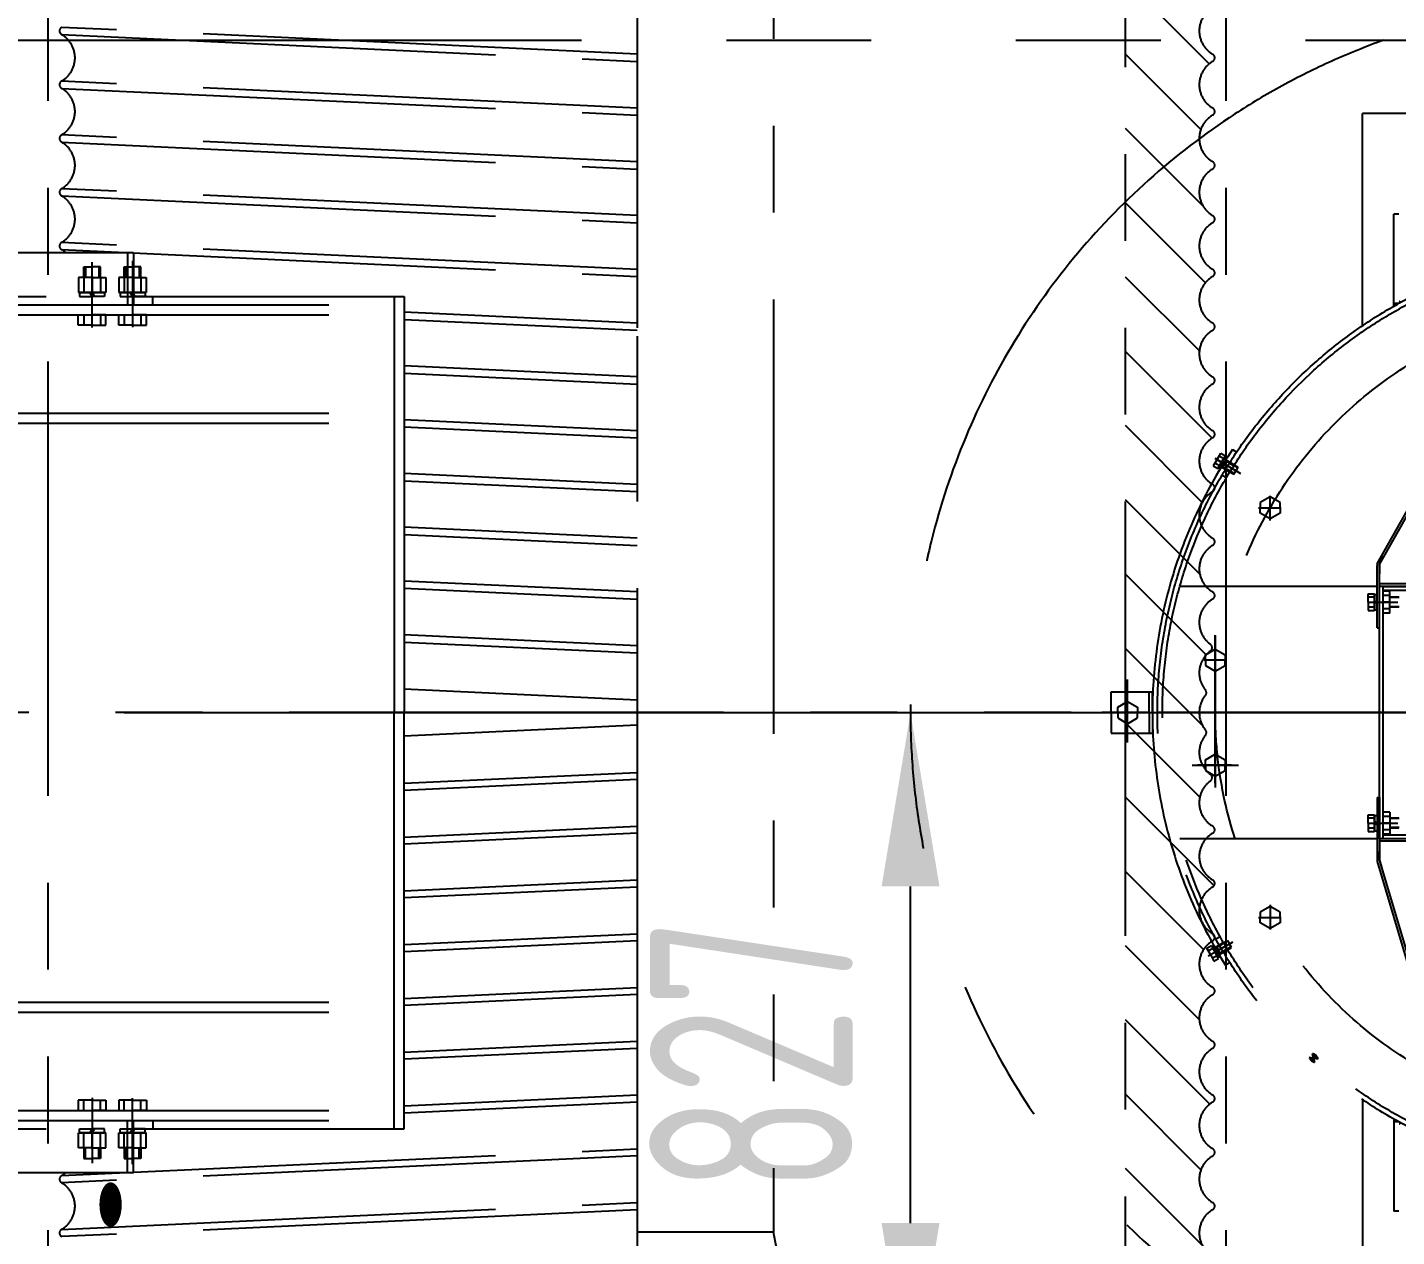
# Model space of a CAD drawing. Header units: millimetres. Extents: x 0 to 29400, y -802 to 20790.
# Drawn here: x 12097 to 13752, y 11236 to 12697 of the extents above; entities that cross this region are included whole.
import ezdxf
from ezdxf.enums import TextEntityAlignment as Align

# ---------------------------------------------------------------- set-up
doc = ezdxf.new("R2010")
doc.units = ezdxf.units.MM
doc.header["$LTSCALE"] = 700
doc.linetypes.add('K', pattern=[2.5, 1.25, -0.25, 0.25, -0.25, 0.25, -0.25])
for name, color, linetype in [('02', 1, 'Continuous'), ('07', 6, 'K'), ('08', 1, 'Continuous'), ('11', 3, 'Continuous')]:
    doc.layers.add(name, color=color, linetype=linetype)
doc.styles.get("Standard").update_dxf_attribs({"font": 'isocp', "width": 0.707, "bigfont": 'intecad.shx'})
doc.dimstyles.new('INTE', dxfattribs={"dimscale": 70, "dimtxt": 3.5, "dimasz": 3, "dimexe": 3, "dimexo": 0, "dimgap": 1, "dimtad": 1, "dimdec": 0, "dimdsep": 46, "dimtxsty": 'Standard', "dimcen": 0, "dimclrd": 1, "dimclre": 1, "dimclrt": 3, "dimadec": 0, "dimazin": 0, "dimtfac": 1, "dimtdec": 0, "dimtmove": 0, "dimatfit": 0, "dimfxl": 1, "dimarcsym": 0})

# ---------------------------------------------------------------- blocks, each defined once
blk = doc.blocks.new('*D641')
at = {"layer": '02', "color": 1, "linetype": 'Continuous', "lineweight": -2, "ltscale": 1.166667}
for p, q in [((17799.9, 11633.2), (17799.9, 4089.9)), ((4466.3, 10921.1), (4466.3, 4089.9)), ((17589.9, 4299.9), (4676.3, 4299.9))]:
    blk.add_line(p, q, dxfattribs=at)
at = {"layer": '02', "color": 1, "linetype": 'Continuous', "ltscale": 1.166667}
for points in [[(4676.3, 4334.9), (4676.3, 4264.9), (4466.3, 4299.9)], [(17589.9, 4334.9), (17589.9, 4264.9), (17799.9, 4299.9)]]:
    blk.add_solid(points, dxfattribs=at)
at = {"layer": 'Defpoints', "color": 0, "linetype": 'Continuous', "ltscale": 1.166667}
for p in [(17799.9, 11633.2), (4466.3, 10921.1), (4466.3, 4299.9)]:
    blk.add_point(p, dxfattribs=at)
at = {"layer": '02', "color": 3, "linetype": 'Continuous', "ltscale": 1.166667, "insert": (11133.1, 4492.4), "char_height": 245, "attachment_point": 5}
blk.add_mtext('13334', dxfattribs=at)
blk = doc.blocks.new('werwerwer')
at = {"layer": '07', "color": 6, "linetype": 'K'}
for p, q in [((13370.7, 11281), (13370.7, 7920.1)), ((10678.5, 10238.9), (18225.5, 10238.9)), ((10678.5, 10238.9), (18225.5, 10238.9)), ((9250.4, 9425.9), (18501, 9425.9))]:
    blk.add_line(p, q, dxfattribs=at)
blk.add_arc((14564.5, 9425.9), 863.5, 109.6884, 250.3042, dxfattribs=at)
blk = doc.blocks.new('w34')
at = {"layer": '07', "color": 6, "linetype": 'K', "ltscale": 0.6}
for p, q in [((11145.3, 36146.2), (11145.3, 32644.3)), ((11310.3, 35655.3), (11310.3, 33477.7)), ((11735.3, 35411.1), (11735.3, 33291.8)), ((10433.3, 32955.2), (10433.3, 35098.7)), ((11857.3, 32955.2), (11857.3, 35098.7)), ((11735.3, 34992), (11837, 34890.3)), ((11145.3, 34901.7), (10449.5, 34934.2)), ((10449.5, 34925.5), (11145.3, 34893)), ((11735.3, 34902.2), (11826.7, 34810.8)), ((11145.3, 34836.7), (10449.5, 34869.2)), ((10449.5, 34860.5), (11145.3, 34828)), ((11735.3, 34812.4), (11829.3, 34718.4)), ((11145.3, 34771.7), (10449.5, 34804.2)), ((10449.5, 34795.5), (11145.3, 34763)), ((11145.3, 34706.7), (10449.5, 34739.2)), ((10449.5, 34730.5), (11145.3, 34698)), ((11735.3, 34722.6), (11832.3, 34625.6)), ((11840.8, 34706.8), (11843, 34704.6)), ((10247.5, 34661.9), (10536.4, 34661.9)), ((11145.3, 34641.7), (10449.5, 34674.2)), ((10449.5, 34665.5), (11145.3, 34633)), ((10529.2, 34661.9), (10529.2, 34598.9)), ((10536.4, 34661.9), (10536.4, 34598.9)), ((10476.4, 34644.9), (10486.4, 34644.9)), ((10476.4, 34631.9), (10476.4, 34644.9)), ((10478.4, 34644.9), (10478.4, 34631.9)), ((10486.4, 34571.3), (10486.4, 34650.4)), ((10496.4, 34644.9), (10486.4, 34644.9)), ((10494.4, 34644.9), (10494.4, 34631.9)), ((10496.4, 34631.9), (10496.4, 34644.9)), ((10525.4, 34644.9), (10535.4, 34644.9)), ((10525.4, 34631.9), (10525.4, 34644.9)), ((10527.4, 34644.9), (10527.4, 34631.9)), ((10535.4, 34651.8), (10535.4, 34571.9)), ((10536.4, 34644.9), (10535.4, 34644.9)), ((10545.4, 34644.9), (10536.4, 34644.9)), ((10543.4, 34644.9), (10543.4, 34631.9)), ((10545.4, 34631.9), (10545.4, 34644.9)), ((10486.4, 34631.9), (10470, 34631.9)), ((10470, 34631.9), (10470, 34613.9)), ((10476.4, 34631.9), (10476.4, 34613.9)), ((10486.4, 34632.9), (10486.4, 34612.8)), ((10486.4, 34631.9), (10502.9, 34631.9)), ((10496.4, 34631.9), (10496.4, 34613.9)), ((10502.9, 34631.9), (10502.9, 34613.9)), ((10518.9, 34631.9), (10518.9, 34613.9)), ((10535.4, 34631.9), (10518.9, 34631.9)), ((10525.4, 34631.9), (10525.4, 34613.9)), ((10535.4, 34631.9), (10536.4, 34631.9)), ((10536.4, 34631.9), (10551.9, 34631.9)), ((10545.4, 34631.9), (10545.4, 34613.9)), ((10551.9, 34631.9), (10551.9, 34613.9)), ((11735.3, 34632.8), (11825, 34543.1)), ((10470, 34613.9), (10486.4, 34613.9)), ((10486.4, 34613.9), (10471.3, 34613.9)), ((10471.3, 34613.9), (10471.3, 34608.9)), ((10486.4, 34608.9), (10483.6, 34613.9)), ((10486.4, 34618), (10486.4, 34608.8)), ((10486.4, 34613.9), (10501.5, 34613.9)), ((10502.9, 34613.9), (10486.4, 34613.9)), ((10486.4, 34613.9), (10489.3, 34608.9)), ((10501.5, 34613.9), (10501.5, 34608.9)), ((10518.9, 34613.9), (10535.4, 34613.9)), ((10520.3, 34613.9), (10520.3, 34608.9)), ((10535.4, 34613.9), (10520.3, 34613.9)), ((10535.4, 34608.9), (10532.5, 34613.9)), ((10535.4, 34618), (10535.4, 34608.8)), ((10536.4, 34613.9), (10535.4, 34613.9)), ((10535.4, 34613.9), (10536.4, 34612.2)), ((10535.4, 34613.9), (10550.5, 34613.9)), ((10551.9, 34613.9), (10536.4, 34613.9)), ((10536.4, 34612.2), (10538.3, 34608.9)), ((10550.5, 34613.9), (10550.5, 34608.9)), ((9486.1, 34608.9), (10536.4, 34608.9)), ((10247.5, 34598.9), (10851.5, 34598.9)), ((10471.3, 34608.9), (10486.4, 34608.9)), ((10501.5, 34608.9), (10486.4, 34608.9)), ((10520.3, 34608.9), (10535.4, 34608.9)), ((10550.5, 34608.9), (10535.4, 34608.9)), ((10536.4, 34608.9), (10863.5, 34608.9)), ((10560, 34598.9), (10560, 34608.9)), ((10851.5, 34608.9), (10851.5, 34105.9)), ((10863.5, 34608.9), (10863.5, 34105.9)), ((10247.5, 34586.9), (10851.5, 34586.9)), ((10469.7, 34586.9), (10486.4, 34586.9)), ((10469.7, 34574.4), (10469.7, 34586.9)), ((10476.4, 34586.9), (10476.4, 34574.4)), ((10503.2, 34586.9), (10486.4, 34586.9)), ((10496.4, 34586.9), (10496.4, 34574.4)), ((10503.2, 34574.4), (10503.2, 34586.9)), ((10518.6, 34574.4), (10518.6, 34586.9)), ((10518.6, 34586.9), (10535.4, 34586.9)), ((10525.4, 34586.9), (10525.4, 34574.4)), ((10552.2, 34586.9), (10535.4, 34586.9)), ((10545.4, 34586.9), (10545.4, 34574.4)), ((10552.2, 34574.4), (10552.2, 34586.9)), ((11145.3, 34576.7), (10863.5, 34589.9)), ((10863.5, 34581.2), (11145.3, 34568)), ((10486.4, 34574.4), (10469.7, 34574.4)), ((10486.4, 34574.4), (10503.2, 34574.4)), ((10535.4, 34574.4), (10518.6, 34574.4)), ((10535.4, 34574.4), (10552.2, 34574.4)), ((11735.3, 34543), (11840.6, 34437.7)), ((11145.3, 34511.7), (10863.5, 34524.9)), ((10863.5, 34516.2), (11145.3, 34503)), ((10247.5, 34467.9), (10851.5, 34467.9)), ((10247.5, 34455.9), (10851.5, 34455.9)), ((11145.3, 34446.7), (10863.5, 34459.9)), ((10863.5, 34451.2), (11145.3, 34438)), ((11735.3, 34453.2), (11828.5, 34360)), ((11145.3, 34381.7), (10863.5, 34394.9)), ((10863.5, 34386.2), (11145.3, 34373)), ((11735.3, 34363.4), (11825.5, 34273.2)), ((11145.3, 34316.7), (10863.5, 34329.9)), ((10863.5, 34321.2), (11145.3, 34308)), ((11145.3, 34251.7), (10863.5, 34264.9)), ((11735.3, 34273.6), (11833.2, 34175.7)), ((10863.5, 34256.2), (11145.3, 34243)), ((11145.3, 34186.7), (10863.5, 34199.9)), ((10863.5, 34191.2), (11145.3, 34178)), ((11735.3, 34183.8), (11828.8, 34090.3)), ((11145.3, 34121.1), (10863.5, 34134.3)), ((12299.8, 34105.9), (10302, 34105.9)), ((10851.5, 33602.9), (10851.5, 34105.9)), ((10863.5, 33602.9), (10863.5, 34105.9)), ((11145.3, 34090.7), (10863.5, 34077.5)), ((11735.3, 34094), (11825.5, 34003.7)), ((10863.5, 34020.5), (11145.3, 34033.7)), ((11145.3, 34025), (10863.5, 34011.9)), ((11735.3, 34004.2), (11842.8, 33896.7)), ((10863.5, 33955.5), (11145.3, 33968.7)), ((11145.3, 33960), (10863.5, 33946.9)), ((10863.5, 33890.5), (11145.3, 33903.7)), ((11735.3, 33914.4), (11830.1, 33819.6)), ((11145.3, 33895), (10863.5, 33881.9)), ((10863.5, 33825.5), (11145.3, 33838.7)), ((11145.3, 33830), (10863.5, 33816.9)), ((11735.3, 33824.6), (11824.9, 33735)), ((10863.5, 33760.5), (11145.3, 33773.7)), ((10247.5, 33755.9), (10851.5, 33755.9)), ((11145.3, 33765), (10863.5, 33751.9)), ((10247.5, 33743.9), (10851.5, 33743.9)), ((11735.3, 33734.8), (11837.5, 33632.6)), ((10863.5, 33695.5), (11145.3, 33708.7)), ((11145.3, 33700), (10863.5, 33686.9)), ((10486.4, 33637.4), (10469.7, 33637.4)), ((10469.7, 33637.4), (10469.7, 33624.9)), ((10476.4, 33624.9), (10476.4, 33637.4)), ((10486.4, 33640.4), (10486.4, 33561.3)), ((10486.4, 33637.4), (10503.2, 33637.4)), ((10496.4, 33624.9), (10496.4, 33637.4)), ((10503.2, 33637.4), (10503.2, 33624.9)), ((10518.6, 33637.4), (10518.6, 33624.9)), ((10535.4, 33637.4), (10518.6, 33637.4)), ((10525.4, 33624.9), (10525.4, 33637.4)), ((10535.4, 33559.9), (10535.4, 33639.8)), ((10535.4, 33637.4), (10552.2, 33637.4)), ((10545.4, 33624.9), (10545.4, 33637.4)), ((10552.2, 33637.4), (10552.2, 33624.9)), ((10863.5, 33630.5), (11145.3, 33643.7)), ((11145.3, 33635), (10863.5, 33621.9)), ((11735.3, 33645), (11826.9, 33553.4)), ((10247.5, 33624.9), (10851.5, 33624.9)), ((10469.7, 33624.9), (10486.4, 33624.9)), ((10503.2, 33624.9), (10486.4, 33624.9)), ((10518.6, 33624.9), (10535.4, 33624.9)), ((10552.2, 33624.9), (10535.4, 33624.9)), ((9486.1, 33602.9), (10536.4, 33602.9)), ((10247.5, 33612.9), (10851.5, 33612.9)), ((10471.3, 33602.9), (10486.4, 33602.9)), ((10471.3, 33597.9), (10471.3, 33602.9)), ((10486.4, 33602.9), (10483.6, 33597.9)), ((10486.4, 33593.8), (10486.4, 33603)), ((10486.4, 33597.9), (10489.3, 33602.9)), ((10501.5, 33602.9), (10486.4, 33602.9)), ((10501.5, 33597.9), (10501.5, 33602.9)), ((10520.3, 33597.9), (10520.3, 33602.9)), ((10520.3, 33602.9), (10535.4, 33602.9)), ((10529.2, 33549.9), (10529.2, 33612.9)), ((10535.4, 33602.9), (10532.5, 33597.9)), ((10535.4, 33593.8), (10535.4, 33603)), ((10550.5, 33602.9), (10535.4, 33602.9)), ((10536.4, 33549.9), (10536.4, 33612.9)), ((10536.4, 33599.5), (10538.3, 33602.9)), ((10536.4, 33602.9), (10863.5, 33602.9)), ((10550.5, 33597.9), (10550.5, 33602.9)), ((10560, 33612.9), (10560, 33602.9)), ((10470, 33597.9), (10486.4, 33597.9)), ((10470, 33579.9), (10470, 33597.9)), ((10486.4, 33597.9), (10471.3, 33597.9)), ((10476.4, 33579.9), (10476.4, 33597.9)), ((10486.4, 33578.8), (10486.4, 33598.9)), ((10502.9, 33597.9), (10486.4, 33597.9)), ((10486.4, 33597.9), (10501.5, 33597.9)), ((10496.4, 33579.9), (10496.4, 33597.9)), ((10502.9, 33579.9), (10502.9, 33597.9)), ((10518.9, 33579.9), (10518.9, 33597.9)), ((10518.9, 33597.9), (10535.4, 33597.9)), ((10535.4, 33597.9), (10520.3, 33597.9)), ((10525.4, 33579.9), (10525.4, 33597.9)), ((10535.4, 33597.9), (10536.4, 33599.5)), ((10535.4, 33597.9), (10550.5, 33597.9)), ((10536.4, 33597.9), (10535.4, 33597.9)), ((10551.9, 33597.9), (10536.4, 33597.9)), ((10545.4, 33579.9), (10545.4, 33597.9)), ((10551.9, 33579.9), (10551.9, 33597.9)), ((10449.5, 33546.2), (11145.3, 33578.7)), ((11145.3, 33570), (10449.5, 33537.5)), ((10486.4, 33579.9), (10470, 33579.9)), ((10476.4, 33579.9), (10476.4, 33566.9)), ((10478.4, 33566.9), (10478.4, 33579.9)), ((10486.4, 33579.9), (10502.9, 33579.9)), ((10494.4, 33566.9), (10494.4, 33579.9)), ((10496.4, 33579.9), (10496.4, 33566.9)), ((10535.4, 33579.9), (10518.9, 33579.9)), ((10525.4, 33579.9), (10525.4, 33566.9)), ((10527.4, 33566.9), (10527.4, 33579.9)), ((10535.4, 33579.9), (10536.4, 33579.9)), ((10536.4, 33579.9), (10551.9, 33579.9)), ((10543.4, 33566.9), (10543.4, 33579.9)), ((10545.4, 33579.9), (10545.4, 33566.9)), ((10476.4, 33566.9), (10486.4, 33566.9)), ((10496.4, 33566.9), (10486.4, 33566.9)), ((10525.4, 33566.9), (10535.4, 33566.9)), ((10536.4, 33566.9), (10535.4, 33566.9)), ((10545.4, 33566.9), (10536.4, 33566.9)), ((11735.3, 33555.2), (11828.4, 33462.1)), ((10247.5, 33549.9), (10536.4, 33549.9)), ((10449.5, 33481.2), (11145.3, 33513.7)), ((11145.3, 33505), (10449.5, 33472.5)), ((11310.3, 33477.7), (11145.3, 33477.7)), ((11313.6, 33459.3), (11310.3, 33477.7))]:
    blk.add_line(p, q, dxfattribs=at)
for centre, radius, start, end in [((11857.3, 34929.9), 32.5, 119.9264, 240.0736), ((10452, 34929.9), 5, 119.9264, 240.0736), ((10433.3, 34897.4), 32.5, 299.9264, 60.0736), ((11857.3, 34864.9), 32.5, 119.9264, 240.0736), ((11838.6, 34897.4), 5, 299.9264, 60.0736), ((10452, 34864.9), 5, 119.9264, 240.0736), ((10433.3, 34832.4), 32.5, 299.9264, 60.0736), ((11857.3, 34799.9), 32.5, 119.9264, 240.0736), ((11838.6, 34832.4), 5, 299.9264, 60.0736), ((10452, 34799.9), 5, 119.9264, 240.0736), ((10433.3, 34767.4), 32.5, 299.9264, 60.0736), ((11857.3, 34734.9), 32.5, 119.9264, 240.0736), ((11838.6, 34767.4), 5, 299.9264, 60.0736), ((10452, 34734.9), 5, 119.9264, 240.0736), ((10433.3, 34702.4), 32.5, 299.9264, 60.0736), ((11857.3, 34669.9), 32.5, 119.9264, 240.0736), ((11838.6, 34702.4), 5, 299.9264, 60.0736), ((10452, 34669.9), 5, 119.9264, 240.0736), ((10433.3, 34637.4), 32.5, 48.9247, 60.0736), ((11857.3, 34604.9), 32.5, 119.9264, 240.0736), ((11838.6, 34637.4), 5, 299.9264, 60.0736), ((11857.3, 34539.9), 32.5, 119.9264, 240.0736), ((11838.6, 34572.4), 5, 299.9264, 60.0736), ((11838.6, 34507.4), 5, 299.9264, 60.0736), ((11857.3, 34474.9), 32.5, 119.9264, 240.0736), ((11838.6, 34442.4), 5, 299.9264, 60.0736), ((11857.3, 34409.9), 32.5, 119.9264, 240.0736), ((11838.6, 34377.4), 5, 299.9264, 60.0736), ((11857.3, 34344.9), 32.5, 119.9264, 240.0736), ((11838.6, 34312.4), 5, 299.9264, 60.0736), ((11857.3, 34279.9), 32.5, 119.9264, 241.1608), ((11838.5, 34247.4), 5.05, 300.2612, 52.3866), ((11857.3, 34214.9), 32.5, 119.9264, 234.3033), ((11857.3, 34154), 32.5, 125.6967, 219.8826), ((11835.4, 34184.4), 5, 305.6967, 54.3033), ((11828.5, 34129.9), 5, 320.1174, 39.8826), ((11857.3, 34105.9), 32.5, 140.1174, 180), ((11857.3, 34105.9), 32.5, 180, 219.8826), ((11828.5, 34081.8), 5, 320.1174, 39.8826), ((11857.3, 34057.8), 32.5, 140.1174, 234.3033), ((11835.4, 34027.3), 5, 305.6967, 54.3033), ((11857.3, 33996.9), 32.5, 125.6967, 240.0736), ((11838.5, 33964.3), 5.05, 307.6134, 59.7388), ((11857.3, 33931.9), 32.5, 118.8392, 240.0736), ((11838.6, 33899.4), 5, 299.9264, 60.0736), ((11857.3, 33866.9), 32.5, 119.9264, 240.0736), ((11838.6, 33834.4), 5, 299.9264, 60.0736), ((11857.3, 33801.9), 32.5, 119.9264, 240.0736), ((11838.6, 33769.4), 5, 299.9264, 60.0736), ((11857.3, 33736.9), 32.5, 119.9264, 240.0736), ((11857.3, 33671.9), 32.5, 119.9264, 240.0736), ((11838.6, 33704.4), 5, 299.9264, 60.0736), ((11857.3, 33606.9), 32.5, 119.9264, 240.0736), ((11838.6, 33639.4), 5, 299.9264, 60.0736), ((11857.3, 33541.9), 32.5, 119.9264, 240.0736), ((11838.6, 33574.4), 5, 299.9264, 60.0736), ((10452, 33541.9), 5, 119.9264, 240.0736), ((10433.3, 33574.4), 32.5, 299.9264, 311.0753), ((10433.3, 33509.4), 32.5, 299.9264, 60.0736), ((11857.3, 33476.9), 32.5, 119.9264, 240.0736), ((11838.6, 33509.4), 5, 299.9264, 60.0736), ((10452, 33476.9), 5, 119.9264, 240.0736)]:
    blk.add_arc(centre, radius, start, end, dxfattribs=at)
at = {"layer": '07', "color": 6, "linetype": 'K', "ltscale": 0.6, "width": 0.605172}
blk.add_text('●', height=50, dxfattribs=at).set_placement((10493.8, 33483.6), (10523.8, 33483.6), align=Align.FIT)
blk = doc.blocks.new('*D1432')
at = {"layer": '08', "color": 1, "lineweight": -2, "ltscale": 1.166667}
for p, q in [((13889.8, 11868.9), (12954.6, 11868.9)), ((13164.6, 11251.9), (13164.6, 11658.9)), ((14059.3, 11041.9), (12954.6, 11041.9))]:
    blk.add_line(p, q, dxfattribs=at)
at = {"layer": '08', "color": 1, "ltscale": 1.166667}
for points in [[(13129.6, 11658.9), (13199.6, 11658.9), (13164.6, 11868.9)], [(13129.6, 11251.9), (13199.6, 11251.9), (13164.6, 11041.9)]]:
    blk.add_solid(points, dxfattribs=at)
at = {"layer": 'Defpoints', "color": 0, "ltscale": 1.166667}
for p in [(13164.6, 11868.9), (13889.8, 11868.9), (14059.3, 11041.9)]:
    blk.add_point(p, dxfattribs=at)
at = {"layer": '08', "color": 3, "ltscale": 1.166667, "insert": (12972.1, 11455.4), "char_height": 245, "attachment_point": 5, "rotation": 90}
blk.add_mtext('827', dxfattribs=at)
blk = doc.blocks.new('wrete')
at = {"layer": '07', "linetype": 'K'}
h = blk.add_hatch(color=6, dxfattribs=at)
h.paths.add_polyline_path([(28808.7, 17539.7), (28802.7, 17539.7), (28802.7, 17536.4, -0.003043)])
h.paths.add_polyline_path([(28812.1, 17541.6), (28808.7, 17543.8), (28808.7, 17539.7, -0.001745)])
h = blk.add_hatch(color=6, dxfattribs=at)
h.paths.add_polyline_path([(28706.5, 16622.6, -0.00371), (28700.3, 16628.2), (28705.6, 16627.4)], flags=16)
h.paths.add_polyline_path([(28706.5, 16622.6, -0.268214), (28700.3, 16628.2, 0.00371)])
h.paths.add_polyline_path([(28710.9, 16626.7), (28705.6, 16627.4), (28704.2, 16632.7, 0.004)])
h.paths.add_polyline_path([(28710.9, 16626.7, -0.004), (28704.2, 16632.7, -0.303242)], flags=16)
blk.add_hatch(color=6, dxfattribs=at).paths.add_polyline_path([(28706.5, 16622.6, -0.268214), (28700.3, 16628.2, 0.00371)])
h = blk.add_hatch(color=6, dxfattribs=at)
h.paths.add_polyline_path([(28808.7, 16550.4), (28802.7, 16550.4), (28802.7, 16553.8, 0.003043)])
h.paths.add_polyline_path([(28812.1, 16548.5), (28808.7, 16546.3), (28808.7, 16550.4, 0.001745)])
at = {"layer": '07', "color": 6, "linetype": 'K'}
for p, q in [((29513.7, 17769.1), (28764.7, 17769.1)), ((28764.7, 17512.8), (28764.7, 17769.1)), ((28802.7, 17536.4), (28802.7, 17647.7)), ((28808.7, 17647.7), (28802.7, 17647.7)), ((28808.7, 17539.7), (28802.7, 17539.7)), ((28607.4, 17363.1), (28612.6, 17360.1)), ((28782.5, 17225.1), (28862.2, 17366.8)), ((28785.4, 17224.3), (28865.1, 17366)), ((28588.9, 17350.9), (28584.3, 17343.3)), ((28586.2, 17352.5), (28614.6, 17335.7)), ((28591.8, 17343.4), (28586.3, 17346.6)), ((28588.4, 17351.2), (28617, 17334.3)), ((28588.9, 17350.9), (28593.4, 17358.6)), ((28589.8, 17340), (28594.4, 17347.7)), ((28594.4, 17347.7), (28590.4, 17341.1)), ((28596.9, 17352), (28591.4, 17355.2)), ((28592.6, 17348.7), (28598.4, 17345.2)), ((28593.4, 17358.6), (28598.9, 17355.3)), ((28598.9, 17355.3), (28594.4, 17347.7)), ((28594.4, 17347.7), (28598.3, 17354.2)), ((28594.4, 17347.7), (28595.8, 17345)), ((28596.6, 17346.3), (28595.1, 17348.9)), ((28600.6, 17352.9), (28596.6, 17346.3)), ((28600.8, 17349.7), (28598.2, 17345.4)), ((28598.3, 17354.2), (28600.6, 17352.9)), ((28599.3, 17350.6), (28614.1, 17341.8)), ((28613.6, 17340.9), (28600.3, 17348.8)), ((28609.1, 17343.6), (28603.9, 17346.7)), ((28603.9, 17346.7), (28609.1, 17343.6)), ((28609.6, 17344.5), (28604.4, 17347.5)), ((28604.4, 17347.5), (28609.6, 17344.4)), ((28584.3, 17343.3), (28589.8, 17340)), ((28590.4, 17341.1), (28592.6, 17339.7)), ((28592.6, 17339.7), (28596.6, 17346.3)), ((28594, 17342.1), (28609, 17333.2)), ((28595, 17332.1), (28600.2, 17329.1)), ((28595.7, 17341.1), (28598.2, 17345.4)), ((28609.5, 17334), (28596.2, 17341.9)), ((28604.3, 17336), (28599.1, 17339)), ((28599.1, 17339), (28604.3, 17336)), ((28604.8, 17336.8), (28599.7, 17339.9)), ((28599.7, 17339.9), (28604.8, 17336.8)), ((28609, 17333.2), (28611.6, 17337.5)), ((28614.1, 17341.8), (28611.6, 17337.5)), ((28653, 17305.9), (28641, 17299)), ((28641, 17299), (28641, 17292.6)), ((28653, 17277.4), (28653, 17307.3)), ((28665, 17299), (28653, 17305.9)), ((28665, 17292.6), (28665, 17299)), ((28639.1, 17292.6), (28666.3, 17292.6)), ((28641, 17286.1), (28641, 17292.6)), ((28653, 17279.2), (28641, 17286.1)), ((28665, 17286.1), (28653, 17279.2)), ((28665, 17292.6), (28665, 17286.1)), ((28785.2, 17223.6), (28788.5, 17234.8)), ((28782.2, 17147.6), (28782.2, 17222.8)), ((28785.2, 17223.6), (28785.2, 17212.7)), ((28785.2, 17147.6), (28785.2, 17222.8)), ((28785.2, 17197.6), (28785.2, 17222.6)), ((28782.2, 17197.6), (28543.9, 17197.6)), ((29444.2, 17200.6), (28785.2, 17200.6)), ((29444.2, 17197.6), (28785.2, 17197.6)), ((28785.2, 16892.6), (28785.2, 17197.6)), ((28789.7, 17197.6), (28785.2, 17197.6)), ((28789.7, 17197.6), (29373.7, 17197.6)), ((28789.7, 16892.6), (28789.7, 17197.6)), ((28789.7, 16892.6), (28789.7, 17197.6)), ((28771.6, 17188.6), (28779.1, 17188.6)), ((28771.6, 17178.6), (28771.6, 17188.6)), ((28779.1, 17184.6), (28771.6, 17184.6)), ((28779.1, 17188.6), (28779.1, 17178.6)), ((28779.1, 17178.6), (28779.1, 17187.8)), ((28779.1, 17187.8), (28782.2, 17187.8)), ((28789.7, 17193.1), (29373.7, 17193.1)), ((28797.7, 17191.9), (28789.7, 17191.9)), ((28797.7, 17186.6), (28789.7, 17186.6)), ((28797.7, 17165.2), (28797.7, 17191.9)), ((28808.6, 17184.6), (28797.7, 17184.6)), ((28809.1, 17184.1), (28797.7, 17184.1)), ((28771.6, 17178.6), (28771.6, 17168.5)), ((28779.1, 17172.6), (28771.6, 17172.6)), ((28771.6, 17168.5), (28779.1, 17168.5)), ((28772.4, 17178.6), (28807.4, 17178.6)), ((28776.7, 17178.6), (28803.6, 17178.6)), ((28777, 17178.6), (28784.2, 17178.6)), ((28779.1, 17178.6), (28782.2, 17180.3)), ((28779.1, 17178.6), (28779.1, 17169.4)), ((28779.1, 17168.5), (28779.1, 17178.6)), ((28782.2, 17178.6), (28779.1, 17176.8)), ((28779.1, 17169.4), (28782.2, 17169.4)), ((28798.7, 17178.6), (28788.6, 17178.6)), ((28797.7, 17170.6), (28789.7, 17170.6)), ((28797.7, 17165.2), (28789.7, 17165.2)), ((28809.1, 17173.1), (28797.7, 17173.1)), ((28808.6, 17172.6), (28797.7, 17172.6)), ((28586.7, 16959.8), (28586.7, 17138.7)), ((28586.7, 17138.4), (28586.7, 16954.6)), ((28782.2, 17147.6), (28785.2, 17147.6)), ((28574.7, 17115), (28586.7, 17121.9)), ((28574.7, 17108.6), (28574.7, 17115)), ((28586.7, 17093.4), (28586.7, 17123.3)), ((28586.7, 17121.9), (28598.7, 17115)), ((28598.7, 17115), (28598.7, 17108.6)), ((28600.5, 17108.6), (28573.3, 17108.6)), ((28574.7, 17108.6), (28574.7, 17102.1)), ((28574.7, 17102.1), (28586.7, 17095.2)), ((28586.7, 17095.2), (28598.7, 17102.1)), ((28598.7, 17102.1), (28598.7, 17108.6)), ((28480.7, 17008.8), (28480.7, 17085.3)), ((28460.7, 17070.1), (28511.2, 17070.1)), ((28460.7, 17045.1), (28460.7, 17070.1)), ((28506.7, 17045.1), (28506.7, 17070.1)), ((28510.7, 17045.1), (28510.7, 17070.1)), ((28468.7, 17051.5), (28480.7, 17058.4)), ((28468.7, 17045.1), (28468.7, 17051.5)), ((28480.7, 17031.1), (28480.7, 17058.9)), ((28480.7, 17058.4), (28492.7, 17051.5)), ((28492.7, 17051.5), (28492.7, 17045.1)), ((28507.2, 17045.1), (28449.4, 17045.1)), ((28460.7, 17045.1), (28460.7, 17020.1)), ((28468.1, 17045.1), (28493.5, 17045.1)), ((28468.7, 17045.1), (28468.7, 17038.6)), ((28468.7, 17038.6), (28480.7, 17031.7)), ((28480.7, 17031.7), (28492.7, 17038.6)), ((28492.7, 17038.6), (28492.7, 17045.1)), ((28506.7, 17045.1), (28506.7, 17020.1)), ((28510.7, 17045.1), (28510.7, 17020.1)), ((29194.1, 17045.1), (28771.4, 17045.1)), ((28460.7, 17020.1), (28511.2, 17020.1)), ((28574.7, 16988), (28586.7, 16994.9)), ((28574.7, 16981.6), (28574.7, 16988)), ((28586.7, 16996.7), (28586.7, 16966.8)), ((28586.7, 16994.9), (28598.7, 16988)), ((28598.7, 16988), (28598.7, 16981.6)), ((28558.8, 16981.6), (28614.7, 16981.6)), ((28606.2, 16981.6), (28565.3, 16981.6)), ((28600.5, 16981.6), (28573.3, 16981.6)), ((28574.7, 16981.6), (28574.7, 16975.1)), ((28574.7, 16975.1), (28586.7, 16968.2)), ((28586.7, 16968.2), (28598.7, 16975.1)), ((28598.7, 16975.1), (28598.7, 16981.6)), ((28782.2, 16942.6), (28782.2, 16867.3)), ((28782.2, 16942.6), (28785.2, 16942.6)), ((28785.2, 16942.6), (28785.2, 16867.3)), ((28771.6, 16911.6), (28771.6, 16921.6)), ((28771.6, 16921.6), (28779.1, 16921.6)), ((28779.1, 16917.6), (28771.6, 16917.6)), ((28779.1, 16921.6), (28779.1, 16911.6)), ((28779.1, 16911.6), (28779.1, 16920.8)), ((28779.1, 16920.8), (28782.2, 16920.8)), ((28797.7, 16924.9), (28789.7, 16924.9)), ((28797.7, 16919.6), (28789.7, 16919.6)), ((28797.7, 16924.9), (28797.7, 16898.2)), ((28808.6, 16917.6), (28797.7, 16917.6)), ((28809.1, 16917.1), (28797.7, 16917.1)), ((28771.6, 16911.6), (28771.6, 16901.5)), ((28779.1, 16905.6), (28771.6, 16905.6)), ((28771.6, 16901.5), (28779.1, 16901.5)), ((28772.4, 16911.6), (28807.4, 16911.6)), ((28777, 16911.6), (28784.2, 16911.6)), ((28782.2, 16911.6), (28779.1, 16913.3)), ((28779.1, 16901.5), (28779.1, 16911.6)), ((28779.1, 16911.6), (28782.2, 16909.8)), ((28779.1, 16911.6), (28779.1, 16902.4)), ((28779.1, 16902.4), (28782.2, 16902.4)), ((28798.7, 16911.6), (28788.6, 16911.6)), ((28797.7, 16903.6), (28789.7, 16903.6)), ((28809.1, 16906.1), (28797.7, 16906.1)), ((28808.6, 16905.6), (28797.7, 16905.6)), ((28782.2, 16892.6), (28543.9, 16892.6)), ((29444.2, 16892.6), (28785.2, 16892.6)), ((28785.2, 16892.6), (28785.2, 16867.6)), ((28789.7, 16892.6), (28785.2, 16892.6)), ((29444.2, 16889.6), (28785.2, 16889.6)), ((28797.7, 16898.2), (28789.7, 16898.2)), ((29373.7, 16897.1), (28789.7, 16897.1)), ((29373.7, 16892.6), (28789.7, 16892.6)), ((28785.2, 16866.6), (28785.2, 16877.4)), ((28785.2, 16866.6), (28788.5, 16855.3)), ((28782.5, 16865), (28862.2, 16596.3)), ((28785.4, 16865.9), (28865.1, 16597.1)), ((28653, 16810.9), (28641, 16804)), ((28641, 16804), (28641, 16797.6)), ((28653, 16812.7), (28653, 16782.8)), ((28665, 16804), (28653, 16810.9)), ((28665, 16797.6), (28665, 16804)), ((28639.1, 16797.6), (28666.3, 16797.6)), ((28641, 16791.1), (28641, 16797.6)), ((28653, 16784.2), (28641, 16791.1)), ((28665, 16791.1), (28653, 16784.2)), ((28665, 16797.6), (28665, 16791.1)), ((28607.8, 16767.6), (28586, 16755.4)), ((28586.4, 16761.4), (28601.5, 16769.8)), ((28592.7, 16774.1), (28587.5, 16771.1)), ((28602, 16768.9), (28588.4, 16761.4)), ((28596.9, 16767.2), (28591.7, 16764.3)), ((28601.5, 16769.8), (28603.9, 16765.4)), ((28576.5, 16760.4), (28582.1, 16763.5)), ((28580.8, 16752.6), (28576.5, 16760.4)), ((28578.2, 16751.1), (28607, 16767.1)), ((28584, 16760.1), (28578.4, 16757)), ((28580.8, 16752.6), (28585.1, 16744.8)), ((28582.1, 16763.5), (28586.4, 16755.7)), ((28582.8, 16762.5), (28585.1, 16763.7)), ((28586.4, 16755.7), (28582.8, 16762.5)), ((28588.9, 16751.3), (28583.3, 16748.2)), ((28584.6, 16754.7), (28590.6, 16757.9)), ((28585.1, 16763.7), (28588.7, 16756.9)), ((28588.7, 16756.9), (28585.7, 16757)), ((28590.7, 16747.9), (28586.4, 16755.7)), ((28586.4, 16755.7), (28590.1, 16748.9)), ((28586.4, 16755.7), (28589.4, 16755.6)), ((28588, 16762.2), (28590.4, 16757.9)), ((28592.4, 16750.2), (28588.7, 16756.9)), ((28592.8, 16753.5), (28590.4, 16757.9)), ((28591.1, 16752.5), (28606.4, 16761)), ((28596.7, 16767.1), (28591.4, 16764.2)), ((28597.2, 16766.2), (28591.9, 16763.3)), ((28597.4, 16766.3), (28592.1, 16763.4)), ((28605.9, 16761.9), (28592.3, 16754.4)), ((28601.1, 16759.2), (28595.8, 16756.3)), ((28601.2, 16759.3), (28596, 16756.4)), ((28601.6, 16758.4), (28596.3, 16755.4)), ((28601.7, 16758.4), (28596.5, 16755.5)), ((28606.4, 16761), (28603.9, 16765.4)), ((28585.1, 16744.8), (28590.7, 16747.9)), ((28590.1, 16748.9), (28592.4, 16750.2)), ((28604.3, 16742.7), (28599.1, 16739.8)), ((28705.6, 16627.4), (28700.3, 16628.2)), ((28705.6, 16627.4), (28704.2, 16632.7)), ((28705.6, 16627.4), (28706.5, 16622.6)), ((28705.6, 16627.4), (28710.9, 16626.7)), ((28764.7, 16577.4), (28764.7, 16321.1)), ((28802.7, 16553.8), (28802.7, 16442.4)), ((28808.7, 16550.4), (28802.7, 16550.4)), ((28808.7, 16442.4), (28802.7, 16442.4))]:
    blk.add_line(p, q, dxfattribs=at)
for radius in [565, 559, 495]:
    blk.add_circle((29081.7, 17045.1), radius, dxfattribs=at)
for centre, radius, start, end in [((29081.7, 17045.1), 571, 146.1488, 212.3132), ((28790.2, 17222.8), 8, 163.4742, 180), ((28790.2, 17222.8), 5, 163.4742, 180), ((28790.2, 16867.3), 8, 180, 196.5258), ((28790.2, 16867.3), 5, 180, 196.5258), ((28708.3, 16630.8), 8.38, 197.9455, 258.0022), ((28703.1, 16624.8), 8.05, 14.2497, 81.7277)]:
    blk.add_arc(centre, radius, start, end, dxfattribs=at)

msp = doc.modelspace()

# ---------------------------------------------------------------- block references
at = {"layer": '02', "ltscale": 1.166667}
for name, p in [('w34', (1688.8, -22236.9)), ('wrete', (-15053.7, -5176.1))]:
    msp.add_blockref(name, p, dxfattribs=at)
at = {"layer": '11', "color": 3, "linetype": 'Continuous', "ltscale": 1.166667}
msp.add_blockref('werwerwer', (-536.5, 2443.1), dxfattribs=at)

# ---------------------------------------------------------------- dimensions: what is measured, and where the dimension line sits
at = {"layer": '02', "color": 1, "linetype": 'Continuous', "ltscale": 1.166667}
dim = msp.add_linear_dim(base=(4466.3, 4299.9), p1=(17799.9, 11633.2), p2=(4466.3, 10921.1), dimstyle='INTE', dxfattribs=at)
dim.commit()
dim.dimension.update_dxf_attribs({"geometry": '*D641', "text_midpoint": (11133.1, 4492.4)})
at = {"layer": '08', "ltscale": 1.166667}
dim = msp.add_linear_dim(base=(13164.6, 11868.9), p1=(14059.3, 11041.9), p2=(13889.8, 11868.9), angle=90, dimstyle='INTE', dxfattribs=at)
dim.commit()
dim.dimension.update_dxf_attribs({"geometry": '*D1432', "text_midpoint": (13164.6, 11455.4), "dimtype": 160})

doc.saveas('drawing.dxf')
